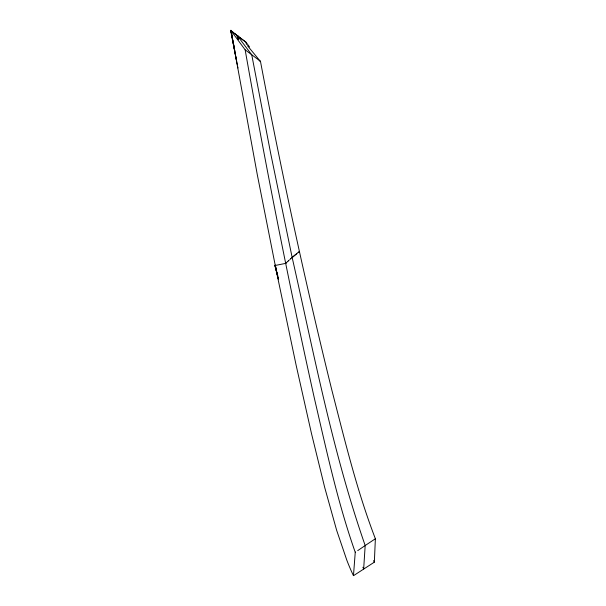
<?xml version="1.0" encoding="UTF-8"?>
<svg xmlns="http://www.w3.org/2000/svg" width="606" height="606" viewBox="0 0 606 606"><rect width="100%" height="100%" fill="white"/><g stroke="black" fill="none" stroke-linecap="round" stroke-linejoin="round"><path stroke-width="0.91" d="M245.991 42.268L245.998 42.465A37.231 0.417 79.5 0 1 246.453 44.488M274.919 265.67L275.541 265.33L274.919 265.67L278.412 279.192M353.76 575.511L374.349 562.156L375.372 538.749C356.79 490.398 344.685 439.873 331.762 389.794C304.939 281.063 281.29 171.536 260.497 61.494L247.445 45.677M230.977 30.626L245.142 49.821C265.776 166.491 288.706 282.775 314.408 398.437C326.46 450.091 337.55 502.2 355.245 552.293L353.465 575.7A212.804 212.804 0 0 1 346.814 560.164L336.633 530.242L324.68 487.391L311.469 433.464L296.19 365.479L276.79 273.2L257.338 174.907L230.947 30.633L231.863 31.368M275.275 265.458L285.699 263.375L287.335 261.822M285.699 263.375L286.358 262.731M287.683 261.497L288.388 260.845M288.358 260.875L289.259 260.057M289.948 259.429L290.622 258.823M290.721 258.739L295.842 254.376M362.88 567.254L363.661 568.973L365.183 545.529C332.505 451.894 314.044 354.01 292.153 257.474L296.66 253.725M296.311 254.005L298.584 252.232M298.152 252.558L299.053 251.876M298.834 252.035L299.311 251.679M375.349 538.772L365.494 545.317M364.873 545.741L357.722 550.627M355.608 552.058L355.245 552.293M237.211 64.327L230.924 30.3L231.757 33.103M231.242 30.444L230.651 30.823M237.696 35.587L237.105 35.951L237.696 35.587L238.378 39.064M237.961 38.837L237.423 35.769L245.46 41.806M245.369 41.746L242.483 39.602M258.323 59.691L245.142 49.821M258.489 59.812L260.035 61.077M242.445 39.564L230.947 30.633M237.499 35.822L235.067 33.944M234.969 33.868L234.234 33.292M233.31 32.557L232.59 31.974M260.065 61.1L260.497 61.494M237.423 35.769L251.755 54.843L270.549 152.78L292.153 257.474M245.945 42.079L249.528 46.965M275.238 265.155L275.935 267.852M275.222 265.852L277.783 275.76M274.927 265.322L278.412 278.836M236.635 61.229L230.628 30.489M237.575 66.168L237.946 68.001M237.719 35.883L238.393 39.352M237.378 35.481L238.06 38.951M237.082 35.663L237.613 38.557M233.143 41.829L234.204 47.298M233.181 42.503L233.537 44.321M233.893 46.147L234.78 50.699M231.265 30.777L231.772 33.436M232.113 35.209L232.454 36.989M230.924 30.3L233.007 41.609M374.311 562.171A184.716 184.716 0 0 1 373.523 560.641"/></g></svg>
